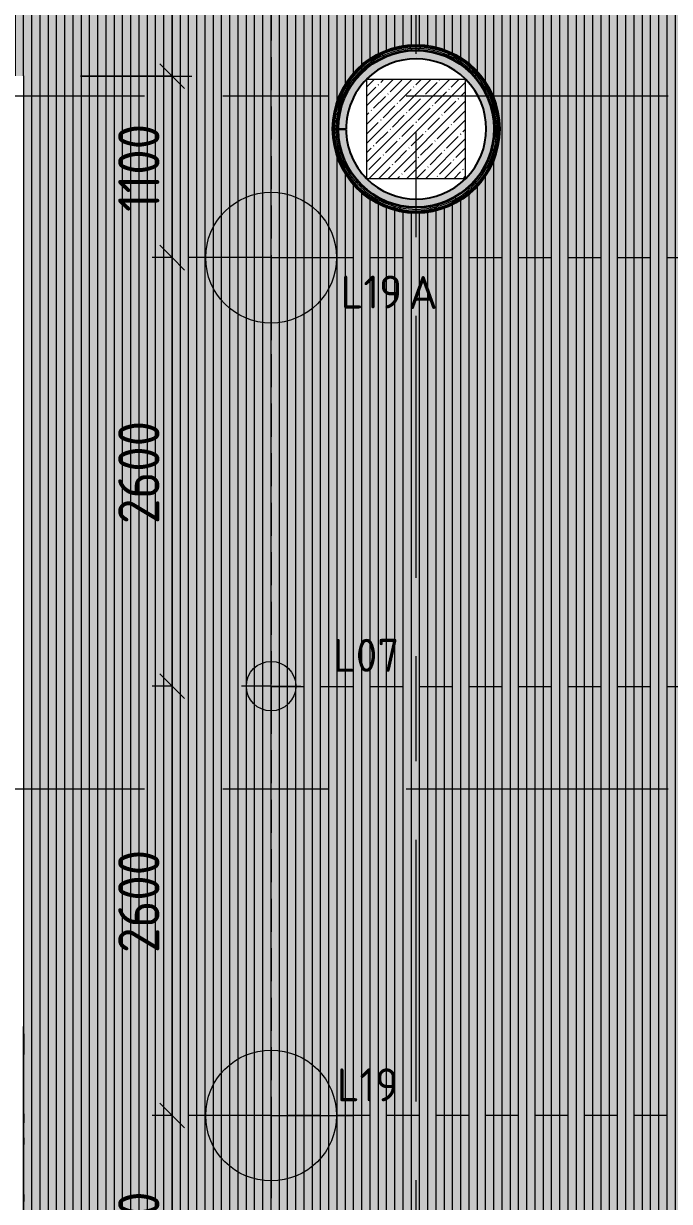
# Model space of a CAD drawing. Header units: millimetres. Extents: x -2911 to 185522, y -8553 to 29000.
# Drawn here: x 30930 to 34845, y 1100 to 8239 of the extents above; entities that cross this region are included whole.
import ezdxf

# ---------------------------------------------------------------- set-up
doc = ezdxf.new("R2010")
doc.units = ezdxf.units.MM
doc.linetypes.add('ADSK_Штрих_ш2 п1', pattern=[300, 200, -100])
doc.linetypes.add('Осевая', pattern=[3175, 635, -476.25, 1587.5, -476.25])
for name, color, linetype, lineweight in [('A-ANNO-DIMS', 7, 'Continuous', 9), ('A-ANNO-DIMS-100', 7, 'Continuous', 9), ('A-CLNG-PATT', 7, 'Continuous', 9), ('A-DETL-1', 7, 'ADSK_Штрих_ш2 п1', 9), ('A-WALL', 7, 'Continuous', 9), ('E-LITE-EQPM-IDEN', 7, 'Continuous', 9), ('I-WALL', 7, 'Continuous', 9), ('S-COLS', 7, 'Continuous', 9), ('Оси-2', 7, 'Осевая', 9)]:
    doc.layers.add(name, color=color, linetype=linetype, lineweight=lineweight)
for name, color, linetype, lineweight, true_color in [('A-ANNO-NOTE', 1, 'Continuous', 9, 0xff0000), ('A-CLNG-1', 7, 'Continuous', 9, 0xc0c0c0), ('A-WALL-1', 7, 'Continuous', 25, 0x3c3c3c), ('A-WALL-3', 7, 'Continuous', 35, 0x3c3c3c), ('A-WALL-FNSH-2', 7, 'Continuous', 13, 0x3c3c3c), ('G-ANNO-TEXT-1', 1, 'Continuous', 9, 0xff0000)]:
    doc.layers.add(name, color=color, linetype=linetype, lineweight=lineweight, true_color=true_color)
doc.layers.add('A-CLNG-PATT-1', color=7, linetype='Continuous', lineweight=9, transparency=1)
doc.styles.add('GOST Common', font='GOST_Common.ttf', dxfattribs={"height": 200})
doc.styles.add('ISOCPEUR', font='isocpeur.ttf', dxfattribs={"width": 0.9, "height": 250})
doc.styles.add('ISOCPEUR_1', font='isocpeur.ttf', dxfattribs={"height": 200})
doc.dimstyles.new('ISO-2_5_0_9К_БОЛЬШОЙ', dxfattribs={"dimscale": 304.8, "dimtxt": 248.995294, "dimasz": 0.492126, "dimexe": 0.393701, "dimexo": 0.984252, "dimgap": 0, "dimtad": 1, "dimdec": 0, "dimrnd": 10, "dimzin": 0, "dimdsep": 46, "dimtxsty": 'ISOCPEUR', "dimblk1": 'OBLIQUE', "dimblk2": 'OBLIQUE', "dimsah": 1, "dimcen": 0.09, "dimdle": 0.393701, "dimazin": 0, "dimtfac": 1, "dimtdec": 4, "dimtix": 1, "dimtmove": 0, "dimatfit": 3, "dimfxl": 1, "dimtvp": 1, "dimtolj": 1, "dimtzin": 0, "dimarcsym": 2})
pattern_1 = [(45, (0, 0), (-106.066, 106.066), []), (135, (0, 0), (-106.066, -106.066), [])]

# ---------------------------------------------------------------- blocks, each defined once
blk = doc.blocks.new('BSC_Колонна _Прямоугольная - 600х600-V8-План расстановки осветительного оборудования 2 этажа в осях 1-12')
at = {"layer": 'S-COLS'}
h = blk.add_hatch(dxfattribs=at)
h.set_pattern_fill('FP_15', color=256, style=0, pattern_type=2)
h.set_pattern_definition([(45, (-33310, -7600), (-57.02463, 57.02463), []), (45, (-33252.975, -7600), (-57.02463, 57.02463), [100.806, -20.161, 3.353, -16.808])])
h.paths.add_polyline_path([(-300, -300), (300, -300), (300, 300), (-300, 300), (-300, -88.7)])
for p, q in [((300, 300), (-300, 300)), ((-300, 300), (-300, -300)), ((300, -300), (300, 300)), ((-300, -300), (300, -300))]:
    blk.add_line(p, q, dxfattribs=at)
blk = doc.blocks.new('DIMBLOCK50-План расстановки осветительного оборудования 2 этажа в осях 1-12')
at = {"layer": 'A-ANNO-DIMS-100', "lineweight": 20}
for p, q in [((31830.6, 9421), (31755.6, 9496)), ((31830.6, 9421), (31905.6, 9346)), ((31830.6, 7920), (31755.6, 7995)), ((31830.6, 7920), (31905.6, 7845))]:
    blk.add_line(p, q, dxfattribs=at)
at = {"layer": 'A-ANNO-DIMS-100'}
for p, q in [((32130, 9421), (31710.6, 9421)), ((31830.6, 9421), (31830.6, 7920)), ((31830.6, 9421), (32130, 9421)), ((31276, 7920), (31950.6, 7920)), ((31830.6, 7920), (31276, 7920))]:
    blk.add_line(p, q, dxfattribs=at)
at = {"layer": 'A-ANNO-DIMS-100', "color": 0, "insert": (31504, 8376), "char_height": 250, "width": 706.764, "attachment_point": 1, "rotation": 90, "line_spacing_factor": 1.149209, "style": 'ISOCPEUR'}
blk.add_mtext('1500', dxfattribs=at)
blk = doc.blocks.new('_Oblique')
at = {"color": 0, "linetype": 'ByBlock', "lineweight": -2}
blk.add_line((-0.5, -0.5), (0.5, 0.5), dxfattribs=at)
blk = doc.blocks.new('DIMBLOCK51-План расстановки осветительного оборудования 2 этажа в осях 1-12')
at = {"layer": 'A-ANNO-DIMS-100', "lineweight": 20}
for p, q in [((31830.6, 7920), (31755.6, 7995)), ((31830.6, 7920), (31905.6, 7845)), ((31830.6, 6820), (31755.6, 6895)), ((31830.6, 6820), (31905.6, 6745))]:
    blk.add_line(p, q, dxfattribs=at)
at = {"layer": 'A-ANNO-DIMS-100'}
for p, q in [((31276, 7920), (31950.6, 7920)), ((31830.6, 7920), (31276, 7920)), ((31830.6, 7920), (31830.6, 6820)), ((31833.5, 6820), (31710.6, 6820)), ((31830.6, 6820), (31833.5, 6820))]:
    blk.add_line(p, q, dxfattribs=at)
at = {"layer": 'A-ANNO-DIMS-100', "color": 0, "insert": (31504, 7097.1), "char_height": 250, "width": 655.049, "attachment_point": 1, "rotation": 90, "line_spacing_factor": 1.149209, "style": 'ISOCPEUR'}
blk.add_mtext('1100', dxfattribs=at)
blk = doc.blocks.new('DIMBLOCK52-План расстановки осветительного оборудования 2 этажа в осях 1-12')
at = {"layer": 'A-ANNO-DIMS-100', "lineweight": 20}
for p, q in [((31830.6, 6820), (31755.6, 6895)), ((31830.6, 6820), (31905.6, 6745)), ((31830.6, 4223), (31755.6, 4298)), ((31830.6, 4223), (31905.6, 4148))]:
    blk.add_line(p, q, dxfattribs=at)
at = {"layer": 'A-ANNO-DIMS-100'}
for p, q in [((31833.5, 6820), (31710.6, 6820)), ((31830.6, 6820), (31830.6, 4223)), ((31830.6, 6820), (31833.5, 6820)), ((31833.5, 4223), (31710.6, 4223)), ((31830.6, 4223), (31833.5, 4223))]:
    blk.add_line(p, q, dxfattribs=at)
at = {"layer": 'A-ANNO-DIMS-100', "color": 0, "insert": (31504, 5205.5), "char_height": 250, "width": 758.478, "attachment_point": 1, "rotation": 90, "line_spacing_factor": 1.149209, "style": 'ISOCPEUR'}
blk.add_mtext('2600', dxfattribs=at)
blk = doc.blocks.new('DIMBLOCK53-План расстановки осветительного оборудования 2 этажа в осях 1-12')
at = {"layer": 'A-ANNO-DIMS-100', "lineweight": 20}
for p, q in [((31830.6, 4223), (31755.6, 4298)), ((31830.6, 4223), (31905.6, 4148)), ((31830.6, 1621), (31755.6, 1696)), ((31830.6, 1621), (31905.6, 1546))]:
    blk.add_line(p, q, dxfattribs=at)
at = {"layer": 'A-ANNO-DIMS-100'}
for p, q in [((31833.5, 4223), (31710.6, 4223)), ((31830.6, 4223), (31830.6, 1621)), ((31830.6, 4223), (31833.5, 4223)), ((31833.5, 1621), (31710.6, 1621)), ((31830.6, 1621), (31833.5, 1621))]:
    blk.add_line(p, q, dxfattribs=at)
at = {"layer": 'A-ANNO-DIMS-100', "color": 0, "insert": (31504, 2606), "char_height": 250, "width": 758.478, "attachment_point": 1, "rotation": 90, "line_spacing_factor": 1.149209, "style": 'ISOCPEUR'}
blk.add_mtext('2600', dxfattribs=at)
blk = doc.blocks.new('DIMBLOCK54-План расстановки осветительного оборудования 2 этажа в осях 1-12')
at = {"layer": 'A-ANNO-DIMS-100', "lineweight": 20}
for p, q in [((31830.6, 1621), (31755.6, 1696)), ((31830.6, 1621), (31905.6, 1546)), ((31830.6, 120), (31755.6, 195)), ((31830.6, 120), (31905.6, 45))]:
    blk.add_line(p, q, dxfattribs=at)
at = {"layer": 'A-ANNO-DIMS-100'}
for p, q in [((31833.5, 1621), (31710.6, 1621)), ((31830.6, 1621), (31830.6, 0)), ((31830.6, 1621), (31833.5, 1621)), ((31636.6, 120), (31950.6, 120)), ((31830.6, 120), (31636.6, 120))]:
    blk.add_line(p, q, dxfattribs=at)
at = {"layer": 'A-ANNO-DIMS-100', "color": 0, "insert": (31504, 576), "char_height": 250, "width": 706.764, "attachment_point": 1, "rotation": 90, "line_spacing_factor": 1.149209, "style": 'ISOCPEUR'}
blk.add_mtext('1500', dxfattribs=at)

msp = doc.modelspace()

# ---------------------------------------------------------------- hatches: boundary and pattern name
at = {"layer": 'A-CLNG-PATT'}
h = msp.add_hatch(dxfattribs=at)
h.set_pattern_fill('FP_58', color=256, style=0, pattern_type=2)
h.set_pattern_definition([(90, (29280.914, 12844.014), (-50, 3e-15), [])])
h.paths.add_polyline_path([(32616.9604, 141), (32989, 141), (32989, 521), (33631, 521), (33631, 141), (35468.9999, 141), (35468.9999, 521), (35911, 521), (35911, 141), (37969, 141), (37969, 421), (38249, 421), (38249, 5249), (37189, 5249), (37189, 7921), (38282.6518, 7921), (38282.6518, 10679), (37969, 10679), (37969, 11221), (38249, 11221), (38249, 11476.6868), (37982.6518, 11609.8609), (38249, 11743.0349), (38249, 14980), (34231, 14980), (34231, 13759), (20231, 13759), (20231, 10880), (20250, 10880), (20250, 10830), (20231, 10830), (20231, 10325.4487), (20250, 10325.4487), (20250, 10275.4487), (20231, 10275.4487), (20231, 8530.4487), (20250, 8530.4487), (20250, 8480.4487), (20231, 8480.4487), (20231, 7970), (20250, 7970), (20250, 7921), (30931, 7921), (30931, 141), (31398.5058, 141)])
h.paths.add_polyline_path([(33310, 7089.7359), (33226.1877, 7096.9759), (33150.0237, 7115.6611), (33073.8809, 7148.087), (33009.127, 7187.9967), (32945.2477, 7243.8033), (32894.6919, 7304.1471), (32854.6505, 7370.0371), (32823.2771, 7448.288), (32805.7178, 7523.9932), (32799.8721, 7601.7302), (32807.0058, 7683.9369), (32825.6611, 7759.9763), (32856.2424, 7833.109), (32897.9967, 7900.8729), (32949.8959, 7961.4151), (33015.5872, 8016.1906), (33082.3363, 8056.3019), (33157.5776, 8086.5523), (33233.6186, 8104.2527), (33311.6493, 8110.1343), (33393.9369, 8102.9942), (33469.9763, 8084.3389), (33546.938, 8051.4112), (33613.0668, 8010.1295), (33673.8306, 7957.2759), (33726.4522, 7893.9858), (33766.4545, 7827.2951), (33795.9293, 7755.0173), (33814.0506, 7678.9492), (33819.764, 7593.6469), (33812.9942, 7516.0631), (33794.3389, 7440.0237), (33763.7576, 7366.891), (33722.0033, 7299.1271), (33665.4435, 7234.6044), (33606.1431, 7184.8698), (33539.5706, 7144.488), (33467.3606, 7114.6333), (33388.5945, 7095.9215), (33310.4989, 7089.7752)])
h.paths.add_polyline_path([(33310, 7090.7359), (33391.2865, 7097.3948), (33467.6802, 7115.7891), (33546.5422, 7149.5155), (33612.5865, 7190.7713), (33671.7382, 7241.8093), (33723.3428, 7302.848), (33766.4109, 7375.2046), (33795.5651, 7447.7364), (33813.2833, 7524.0073), (33819.0953, 7602.1442), (33812.8592, 7680.2285), (33794.2109, 7757.6803), (33763.4794, 7831.655), (33721.1108, 7900.3829), (33664.5016, 7964.889), (33609.2773, 8012.0394), (33535.1234, 8056.275), (33463.2844, 8085.3201), (33387.0522, 8103.1999), (33308.9279, 8109.1797), (33226.1877, 8101.9989), (33152.3197, 8084.2109), (33078.3449, 8053.4794), (33010.0743, 8011.5013), (32949.1888, 7959.2762), (32894.4471, 7893.5456), (32854.1989, 7826.2677), (32824.71, 7753.4098), (32806.8834, 7678.1113), (32800.7359, 7600), (32807.6487, 7517.6558), (32826.078, 7441.6221), (32856.5206, 7368.345), (32898.4987, 7300.0743), (32950.7238, 7239.1888), (33013.3968, 7186.3209), (33082.8639, 7144.5586), (33158.7579, 7114.1896), (33235.0671, 7096.6333), (33309.5497, 7090.7714)])
h.paths.add_polyline_path([(33310, 7100), (33226.1877, 7107.4991), (33152.3197, 7125.7855), (33077.1115, 7158.1081), (33010.6621, 7200.1422), (32953.6695, 7249.6982), (32902.0441, 7311.733), (32863.2836, 7375.9336), (32834.4717, 7445.4915), (32816.139, 7521.9957), (32810, 7600), (32816.5037, 7679.6665), (32835.6575, 7757.3713), (32867.074, 7831.2011), (32910.1422, 7899.3379), (32956.4466, 7953.5534), (33016.1074, 8004.5085), (33083.0047, 8045.5033), (33155.4915, 8075.5283), (33231.7827, 8093.8442), (33310.0146, 8099.9989), (33389.8229, 8093.4587), (33467.6802, 8074.2145), (33541.655, 8042.6477), (33609.3379, 7999.8578), (33664.5016, 7952.4432), (33714.5085, 7893.8926), (33757.7724, 7821.5169), (33785.5282, 7754.5085), (33803.8441, 7678.2172), (33809.9954, 7599.9416), (33803.4962, 7520.3336), (33783.8679, 7441.483), (33752.9259, 7368.799), (33709.8578, 7300.6621), (33663.5534, 7246.4466), (33603.8926, 7195.4915), (33530.8014, 7151.9312), (33458.2181, 7122.9616), (33388.2172, 7106.1558), (33310.1314, 7100.0103)])
at = {"layer": 'A-CLNG-PATT-1'}
h = msp.add_hatch(color=256, dxfattribs=at)
h.paths.add_polyline_path([(32989, 141), (32989, 521), (33631, 521), (33631, 141), (35468.9999, 141), (35468.9999, 521), (35911, 521), (35911, 141), (37969, 141), (37969, 421), (38249, 421), (38249, 5249), (37189, 5249), (37189, 7921), (38282.6518, 7921), (38282.6518, 10679), (37969, 10679), (37969, 11221), (38249, 11221), (38249, 11476.6868), (37982.6518, 11609.8609), (38249, 11743.0349), (38249, 14980), (34231, 14980), (34231, 13759), (20231, 13759), (20231, 10880), (20250, 10880), (20250, 10830), (20231, 10830), (20231, 10325.4487), (20250, 10325.4487), (20250, 10275.4487), (20231, 10275.4487), (20231, 8530.4487), (20250, 8530.4487), (20250, 8480.4487), (20231, 8480.4487), (20231, 7970), (20250, 7970), (20250, 7921), (30931, 7921), (30931, 141), (32616.9604, 141)])
h.paths.add_polyline_path([(33310, 7089.7359), (33226.1877, 7096.9759), (33150.0237, 7115.6611), (33073.8809, 7148.087), (33009.127, 7187.9967), (32945.2477, 7243.8033), (32893.4906, 7306.1074), (32853.4212, 7373.0048), (32823.2771, 7448.288), (32805.7178, 7523.9932), (32799.8721, 7601.7302), (32807.0058, 7683.9369), (32825.6611, 7759.9763), (32856.2424, 7833.109), (32897.9967, 7900.8729), (32949.8959, 7961.4151), (33016.1074, 8016.5094), (33083.0047, 8056.5788), (33157.5776, 8086.5523), (33233.6186, 8104.2527), (33311.6493, 8110.1343), (33393.9369, 8102.9942), (33469.9763, 8084.3389), (33546.938, 8051.4112), (33613.0668, 8010.1295), (33673.8306, 7957.2759), (33726.5094, 7893.8926), (33766.5787, 7826.9953), (33796.0514, 7754.5085), (33814.1082, 7678.2172), (33819.764, 7593.6469), (33812.9942, 7516.0631), (33794.3389, 7440.0237), (33763.7576, 7366.891), (33722.0033, 7299.1271), (33665.4435, 7234.6044), (33603.8926, 7183.4906), (33536.9952, 7143.4212), (33464.5085, 7113.9486), (33388.2172, 7095.8918), (33310.4989, 7089.7752)])
h.paths.add_polyline_path([(33310, 7090.7359), (33391.2865, 7097.3948), (33467.6802, 7115.7891), (33546.5422, 7149.5155), (33612.5865, 7190.7713), (33671.7382, 7241.8093), (33725.3401, 7306.1074), (33766.4109, 7375.2046), (33795.5651, 7447.7364), (33813.2833, 7524.0073), (33819.0953, 7602.1442), (33812.9566, 7679.8229), (33794.2109, 7757.6803), (33763.4794, 7831.655), (33721.1108, 7900.3829), (33664.5016, 7964.889), (33603.8926, 8015.3402), (33535.1234, 8056.275), (33463.2844, 8085.3201), (33387.0522, 8103.1999), (33308.9279, 8109.1797), (33226.1877, 8101.9989), (33152.3197, 8084.2109), (33078.3449, 8053.4794), (33010.0743, 8011.5013), (32949.1888, 7959.2762), (32894.4471, 7893.5456), (32854.1989, 7826.2677), (32823.944, 7750.2191), (32806.8834, 7678.1113), (32801.065, 7595.8188), (32807.0434, 7520.1771), (32826.078, 7441.6221), (32856.5206, 7368.345), (32898.4987, 7300.0743), (32950.7238, 7239.1888), (33016.1074, 7184.6598), (33083.0047, 7144.5003), (33158.7579, 7114.1896), (33235.0671, 7096.6333), (33309.5497, 7090.7714)])
h.paths.add_polyline_path([(33310, 7100), (33226.1877, 7107.4991), (33152.3197, 7125.7855), (33077.1115, 7158.1081), (33010.6621, 7200.1422), (32953.6695, 7249.6982), (32902.0441, 7311.733), (32863.2836, 7375.9336), (32834.4717, 7445.4915), (32816.139, 7521.9957), (32810, 7600), (32816.5037, 7679.6665), (32835.6575, 7757.3713), (32867.074, 7831.2011), (32910.1422, 7899.3379), (32956.4466, 7953.5534), (33016.1074, 8004.5085), (33083.0047, 8045.5033), (33155.4915, 8075.5283), (33231.7827, 8093.8442), (33310.0146, 8099.9989), (33389.8229, 8093.4587), (33467.6802, 8074.2145), (33541.655, 8042.6477), (33609.3379, 7999.8578), (33664.5016, 7952.4432), (33714.5085, 7893.8926), (33757.7724, 7821.5169), (33785.5282, 7754.5085), (33803.8441, 7678.2172), (33809.9954, 7599.9416), (33803.4962, 7520.3336), (33783.8679, 7441.483), (33752.9259, 7368.799), (33709.8578, 7300.6621), (33663.5534, 7246.4466), (33603.8926, 7195.4915), (33530.8014, 7151.9312), (33458.2181, 7122.9616), (33388.2172, 7106.1558), (33310.1314, 7100.0103)])
at = {"layer": 'I-WALL'}
for points in [[(32799.7359, 7600), (32800.7359, 7600), (32807.0058, 7679.6665), (32825.6611, 7757.3713), (32856.2424, 7831.2011), (32897.9967, 7899.3379), (32949.8959, 7960.1041), (33010.6621, 8012.0033), (33078.7989, 8053.7576), (33152.6287, 8084.3389), (33230.3335, 8102.9942), (33310, 8109.2641), (33389.6664, 8102.9942), (33467.3712, 8084.3389), (33541.201, 8053.7576), (33609.3379, 8012.0033), (33670.1041, 7960.1041), (33722.0033, 7899.3379), (33763.7576, 7831.2011), (33794.3389, 7757.3713), (33812.9942, 7679.6665), (33813.9819, 7679.8229), (33795.2899, 7757.6803), (33764.6486, 7831.655), (33722.8123, 7899.9257), (33670.8112, 7960.8112), (33609.9257, 8012.8123), (33541.655, 8054.6486), (33467.6802, 8085.29), (33389.8229, 8103.9819), (33310, 8110.2641), (33226.1877, 8103.0241), (33152.3197, 8085.29), (33078.3449, 8054.6486), (33010.0743, 8012.8123), (32949.1888, 7960.8112), (32897.1877, 7899.9257), (32855.3514, 7831.655), (32824.71, 7757.6803), (32806.0181, 7679.8229), (32803.0505, 7642.1161)], [(33332.1528, 7125.5169), (33407.8762, 7135.1933), (33481.0715, 7156.8753), (33549.8482, 7190.0027), (33612.4299, 7233.7199), (33667.2001, 7286.8977), (33712.7442, 7348.1626), (33747.8859, 7415.9323), (33771.7174, 7488.4562), (33783.6232, 7563.8612), (33782.9764, 7642.1161), (33770.7437, 7715.4997), (33746.2911, 7787.8166), (33710.5695, 7855.2823), (33664.5016, 7916.1544), (33609.2773, 7968.8605), (33546.3229, 8012.0394), (33477.2646, 8044.5757), (33403.8861, 8065.629), (33328.0825, 8074.6557), (33251.8119, 8071.4225), (33177.0442, 8056.0129), (33105.7106, 8028.825), (33039.6536, 7990.561), (32980.5794, 7942.2091), (32930.0138, 7885.0184), (32889.2628, 7820.466), (32859.3791, 7750.2191), (32841.1344, 7676.0923), (32835, 7600), (32885, 7600), (32891.0966, 7671.7283), (32909.2115, 7741.3986), (32938.8249, 7807.0123), (32979.0874, 7866.6868), (33028.8436, 7918.7101), (33086.6663, 7961.5896), (33150.8963, 7994.0952), (33226.1877, 8016.1392), (33291.0766, 8024.5785), (33363.0052, 8021.6817), (33433.4131, 8006.6869), (33500.2802, 7980.0243), (33561.6882, 7942.4588), (33615.8753, 7895.0682), (33661.2869, 7839.2122), (33697.8973, 7772.9221), (33720.8613, 7708.7106), (33733.3148, 7637.8091), (33733.6235, 7565.8229), (33721.7785, 7494.8173), (33698.1197, 7426.8293), (33663.3257, 7363.8095), (33618.3948, 7307.566), (33564.6161, 7259.7125), (33503.5326, 7221.6217), (33436.8966, 7194.3866), (33366.6199, 7178.7884), (33294.7188, 7175.2748), (33223.2562, 7183.9465), (33154.2822, 7204.5547), (33089.7757, 7236.5082), (33031.5875, 7278.8903), (32981.3868, 7330.4849), (32940.6141, 7389.8119), (32910.4389, 7455.1691), (32891.7272, 7524.6816), (32885.0156, 7596.3549), (32835.0174, 7595.9261), (32841.8042, 7519.8892), (32860.684, 7445.9216), (32891.1692, 7375.9336), (32932.4723, 7311.733), (32983.5266, 7254.9781), (33043.0133, 7207.1347), (33109.3961, 7169.4387), (33180.9602, 7142.8636), (33255.8573, 7128.0958)], [(33310, 7089.7359), (33389.8229, 7096.0181), (33467.6802, 7114.71), (33541.655, 7145.3514), (33609.9257, 7187.1877), (33670.8112, 7239.1888), (33722.8123, 7300.0743), (33764.6486, 7368.345), (33795.2899, 7442.3197), (33813.9819, 7520.1771), (33812.9942, 7520.3336), (33794.3389, 7442.6288), (33763.7576, 7368.799), (33722.0033, 7300.6621), (33670.1041, 7239.8959), (33609.3379, 7187.9967), (33541.201, 7146.2424), (33467.3712, 7115.6611), (33389.6664, 7097.0058), (33310, 7090.7359), (33226.1877, 7098.0011), (33152.6287, 7115.6611), (33073.8809, 7149.2562), (33010.6621, 7187.9967), (32949.8959, 7239.8959), (32897.9967, 7300.6621), (32856.2424, 7368.799), (32825.6611, 7442.6288), (32807.0058, 7520.3336), (32808.1469, 7511.3101), (32824.71, 7442.3197), (32855.3514, 7368.345), (32897.1877, 7300.0743), (32949.1888, 7239.1888), (33010.0743, 7187.1877), (33078.3449, 7145.3514), (33152.3197, 7114.71), (33230.1771, 7096.0181)]]:
    msp.add_hatch(color=256, dxfattribs=at).paths.add_polyline_path(points)
h = msp.add_hatch(dxfattribs=at)
h.set_pattern_fill('FP_49', color=256, style=0, pattern_type=2)
h.set_pattern_definition(pattern_1)
h.paths.add_polyline_path([(33313.2163, 7100.0103), (33391.2865, 7106.6518), (33467.3606, 7125.4079), (33539.5706, 7155.8184), (33606.1431, 7197.1362), (33666.5854, 7249.6982), (33716.0155, 7308.1929), (33756.6173, 7375.2046), (33786.2518, 7447.7364), (33804.1913, 7524.0073), (33809.9954, 7602.1442), (33803.5214, 7680.2285), (33784.9284, 7756.3427), (33754.6728, 7828.6177), (33713.4978, 7895.2787), (33662.4144, 7954.6887), (33602.677, 8005.3889), (33530.8014, 8048.1696), (33463.2844, 8075.9242), (33387.0522, 8094.0273), (33308.9279, 8099.9989), (33226.1877, 8092.5689), (33154.676, 8075.2625), (33082.3363, 8045.1621), (33015.5872, 8004.1301), (32956.0677, 7953.1741), (32905.2396, 7893.5456), (32864.3508, 7826.7086), (32834.4055, 7754.3046), (32816.139, 7678.1113), (32810, 7600), (32822.5, 7600), (32828.7958, 7678.0947), (32847.5206, 7754.1723), (32878.1908, 7826.2677), (32921.5741, 7894.2832), (32971.9105, 7951.2146), (33032.5393, 8000.8389), (33100.3346, 8040.1098), (33173.5454, 8068.0132), (33250.2806, 8083.8283), (33328.5583, 8087.1466), (33406.3567, 8077.8824), (33481.6663, 8056.275), (33552.542, 8022.8825), (33617.153, 7978.5674), (33673.8306, 7924.4743), (33721.1108, 7862.0003), (33757.7724, 7792.7591), (33782.8686, 7718.5392), (33795.751, 7641.2575), (33796.087, 7562.9102), (33783.8679, 7485.5209), (33759.4092, 7411.0884), (33723.3428, 7341.5353), (33676.6001, 7278.6582), (33620.3886, 7224.0809), (33556.16, 7179.2133), (33485.5734, 7145.2141), (33410.4519, 7122.9616), (33332.7358, 7113.0305), (33254.4325, 7115.6773), (33177.5644, 7130.8337), (33104.117, 7158.1081), (33035.9874, 7196.7962), (32971.5172, 7249.6982), (32921.5741, 7305.6444), (32880.1473, 7370.0371), (32848.8599, 7441.8669), (32829.4833, 7517.781), (32822.5179, 7595.8188), (32810.0184, 7595.7116), (32818.4061, 7511.3101), (32835.7464, 7441.6221), (32866.3116, 7369.4775), (32907.7721, 7302.9937), (32959.1098, 7243.8033), (33019.0641, 7193.3597), (33086.1627, 7152.9017), (33158.7579, 7123.4228), (33235.0671, 7105.6468)])
h = msp.add_hatch(dxfattribs=at)
h.set_pattern_fill('FP_49', color=256, style=0, pattern_type=2)
h.set_pattern_definition(pattern_1)
h.paths.add_polyline_path([(33332.7358, 7113.0305), (33410.4519, 7122.9616), (33485.5734, 7145.2141), (33556.16, 7179.2133), (33620.3886, 7224.0809), (33676.6001, 7278.6582), (33723.3428, 7341.5353), (33759.4092, 7411.0884), (33783.8679, 7485.5209), (33796.087, 7562.9102), (33795.6079, 7642.1161), (33782.8686, 7718.5392), (33757.7724, 7792.7591), (33721.1108, 7862.0003), (33673.8306, 7924.4743), (33617.153, 7978.5674), (33552.542, 8022.8825), (33481.6663, 8056.275), (33406.3567, 8077.8824), (33328.5583, 8087.1466), (33250.2806, 8083.8283), (33173.5454, 8068.0132), (33100.3346, 8040.1098), (33032.5393, 8000.8389), (32971.9105, 7951.2146), (32920.0142, 7892.5189), (32878.1908, 7826.2677), (32847.5206, 7754.1723), (32828.7958, 7678.0947), (32822.5, 7600), (32835, 7600), (32841.1344, 7676.0923), (32859.3791, 7750.2191), (32889.2628, 7820.466), (32930.0138, 7885.0184), (32980.5794, 7942.2091), (33039.6536, 7990.561), (33105.7106, 8028.825), (33177.0442, 8056.0129), (33251.8119, 8071.4225), (33328.0825, 8074.6557), (33403.8861, 8065.629), (33477.2646, 8044.5757), (33546.3229, 8012.0394), (33609.2773, 7968.8605), (33664.5016, 7916.1544), (33710.5695, 7855.2823), (33746.2911, 7787.8166), (33770.7437, 7715.4997), (33783.2959, 7640.1996), (33783.6232, 7563.8612), (33771.7174, 7488.4562), (33747.8859, 7415.9323), (33712.7442, 7348.1626), (33667.2001, 7286.8977), (33612.4299, 7233.7199), (33549.8482, 7190.0027), (33481.0715, 7156.8753), (33407.8762, 7135.1933), (33332.1528, 7125.5169), (33255.8573, 7128.0958), (33180.9602, 7142.8636), (33109.3961, 7169.4387), (33043.0133, 7207.1347), (32983.5266, 7254.9781), (32932.4723, 7311.733), (32891.1692, 7375.9336), (32860.684, 7445.9216), (32841.8042, 7519.8892), (32835.0174, 7595.9261), (32822.5179, 7595.8188), (32831.135, 7511.3101), (32848.8599, 7441.8669), (32880.1473, 7370.0371), (32922.5374, 7304.1471), (32974.9352, 7245.8986), (33035.9874, 7196.7962), (33104.117, 7158.1081), (33177.5644, 7130.8337), (33254.4325, 7115.6773)])

# ---------------------------------------------------------------- linework, layer by layer
at = {"layer": 'A-ANNO-NOTE'}
for p, q in [((32431, 6820), (32431, 7320)), ((32431, 6820), (31931, 6820)), ((32431, 6820), (32431, 6320)), ((32431, 6820), (32931, 6820)), ((32431, 4223), (32431, 4403)), ((32431, 4223), (32251, 4223)), ((32431, 4223), (32431, 4043)), ((32431, 4223), (32611, 4223)), ((32431, 1621), (32431, 2121)), ((32431, 1621), (31931, 1621)), ((32431, 1621), (32431, 1121)), ((32431, 1621), (32931, 1621))]:
    msp.add_line(p, q, dxfattribs=at)
for centre, radius in [((32431, 6820), 396.5338), ((32431, 4223), 150), ((32431, 1621), 396.5338)]:
    msp.add_circle(centre, radius, dxfattribs=at)
at = {"layer": 'A-CLNG-1'}
msp.add_line((30931, 7921), (30931, 2547.3729), dxfattribs=at)
for start, end in [(103.81663137, 108), (103.81663137, 108), (103.81663137, 108), (103.81663137, 108), (94.79491666, 99), (94.79491666, 99), (94.79491666, 99), (94.79491666, 99), (85.77850573, 90), (85.77850573, 90), (85.77850573, 90), (85.77850573, 90), (76.76601498, 81), (76.76601498, 81), (76.76601498, 81), (76.76601498, 81), (67.75650357, 72), (67.75650357, 72), (67.75650357, 72), (67.75650357, 72), (121.88576366, 126), (121.88576366, 126), (121.88576366, 126), (121.88576366, 126), (112.84577135, 117), (112.84577135, 117), (112.84577135, 117), (112.84577135, 117), (58.74930942, 63), (58.74930942, 63), (58.74930942, 63), (58.74930942, 63), (49.7439531, 54), (49.7439531, 54), (49.7439531, 54), (49.7439531, 54), (135.05721088, 144), (135.05721088, 144), (135.05721088, 144), (40.7400789, 45), (40.7400789, 45), (40.7400789, 45), (40.7400789, 45), (144.04668997, 153), (144.04668997, 153), (144.04668997, 153), (31.73741735, 36), (31.73741735, 36), (31.73741735, 36), (31.73741735, 36), (153.03558725, 162), (153.03558725, 162), (153.03558725, 162), (22.73576056, 27), (22.73576056, 27), (22.73576056, 27), (22.73576056, 27), (162.02405867, 171), (162.02405867, 171), (162.02405867, 171), (13.7349456, 18), (13.7349456, 18), (13.7349456, 18), (13.7349456, 18), (171.01218441, 180), (171.01218441, 180), (171.01218441, 180), (4.84605139, 9), (4.84605139, 9), (4.84605139, 9), (4.84605139, 9), (180, 180.49312261), (180, 180.49312261), (180, 180.49312261), (180, 180.49312261), (355.73534839, 0), (355.73534839, 360), (355.73534839, 0), (355.73534839, 360), (184.79906323, 189.24030179), (184.79906323, 189.24030179), (184.79906323, 189.24030179), (184.79906323, 189.24030179), (346.73637705, 351), (346.73637705, 351), (346.73637705, 351), (346.73637705, 351), (193.79441156, 198.23414235), (193.79441156, 198.23414235), (193.79441156, 198.23414235), (193.79441156, 198), (198, 198.23414235), (337.73785918, 342), (337.73785918, 342), (337.73785918, 342), (337.73785918, 342), (202.78983875, 207.22798281), (202.78983875, 207.22798281), (202.78983875, 207.22798281), (202.78983875, 207.22798281), (328.73973689, 333), (328.73973689, 333), (328.73973689, 333), (328.73973689, 333), (211.78535128, 216.22182315), (211.78535128, 216.22182315), (211.78535128, 216.22182315), (211.78535128, 216.22182315), (319.74196173, 324), (319.74196173, 324), (319.74196173, 324), (319.74196173, 324), (220.78095636, 225.21566337), (220.78095636, 225.21566337), (220.78095636, 225.21566337), (220.78095636, 225.21566337), (229.77666204, 234.20950349), (229.77666204, 234.20950349), (229.77666204, 234.20950349), (229.77666204, 234.20950349), (310.74449288, 315), (310.74449288, 315), (310.74449288, 315), (310.74449288, 315), (238.77247733, 243.20334349), (238.77247733, 243.20334349), (238.77247733, 243.20334349), (238.77247733, 243.20334349), (292.75034042, 297.16638115), (292.75034042, 297.16638115), (292.75034042, 297.16638115), (292.75034042, 297.16638115), (301.74729565, 306), (301.74729565, 306), (301.74729565, 306), (301.74729565, 306), (247.76841235, 252.19718338), (247.76841235, 252.19718338), (247.76841235, 252.19718338), (247.76841235, 252.19718338), (256.76447849, 261.19102316), (256.76447849, 261.19102316), (256.76447849, 261.19102316), (256.76447849, 261.19102316), (265.76068866, 270.18486283), (265.76068866, 270.18486283), (265.76068866, 270.18486283), (265.76068866, 270.18486283), (274.7570575, 279.17870238), (274.7570575, 279.17870238), (274.7570575, 279.17870238), (274.7570575, 279.17870238), (283.7536017, 288.17254182), (283.7536017, 288.17254182), (283.7536017, 288.17254182), (283.7536017, 288.17254182)]:
    msp.add_arc((33310, 7600), 500, start, end, dxfattribs=at)
at = {"layer": 'A-DETL-1'}
for p, q in [((32431, 12234.941), (32431, 1621)), ((32431, 6821), (36031, 6821)), ((32431, 4221), (36031, 4221)), ((36031, 1621), (32431, 1621))]:
    msp.add_line(p, q, dxfattribs=at)
at = {"layer": 'A-WALL'}
msp.add_arc((33310, 7600), 487.5, 180.49141667, 180, dxfattribs=at)
at = {"layer": 'A-WALL-1'}
for p, q in [((32835, 7600), (32885, 7600)), ((32885.0156, 7596.3549), (32835.0174, 7595.9261))]:
    msp.add_line(p, q, dxfattribs=at)
for start, end in [(225.09820837, 134.9122605), (135.09756485, 180), (180.49141667, 224.89534917)]:
    msp.add_arc((33310, 7600), 425, start, end, dxfattribs=at)
at = {"layer": 'A-WALL-3'}
for p, q in [((32810, 7600), (32835, 7600)), ((32835.0174, 7595.9261), (32810.0184, 7595.7116))]:
    msp.add_line(p, q, dxfattribs=at)
for radius in [500, 475]:
    msp.add_arc((33310, 7600), radius, 180.49141667, 180, dxfattribs=at)
at = {"layer": 'A-WALL-FNSH-2'}
for radius, start, end in [(510.2641, 0, 180), (509.2641, 0, 180), (510.2641, 180, 360), (509.2641, 180, 0)]:
    msp.add_arc((33310, 7600), radius, start, end, dxfattribs=at)
at = {"layer": 'I-WALL'}
for p, q in [((30931, 7921), (30930, 7921)), ((30931, 7013.2542), (30932, 7013.2542)), ((30932, 144.3833), (30932, 7013.2542)), ((30931, 6959.5759), (30932, 6959.5759)), ((30931, 5479), (30932, 5479)), ((30931, 4348.5306), (30932, 4348.5306)), ((30931, 4268.5306), (30932, 4268.5306)), ((30931, 4250.4124), (30932, 4250.4124)), ((30931, 3903.0901), (30932, 3903.0901)), ((30931, 3798.6576), (30932, 3798.6576)), ((30931, 3524.1217), (30932, 3524.1217)), ((30931, 3414.829), (30932, 3414.829)), ((30932, 3108.2654), (30931, 3108.2654)), ((30931, 3105.1163), (30932, 3105.1163)), ((30931, 3085.0131), (30932, 3085.0131)), ((30931, 2997.4571), (30932, 2997.4571)), ((30932, 2971.1295), (30931, 2971.1295)), ((30931, 2897.8166), (30932, 2897.8166)), ((30931, 2775.7962), (30932, 2775.7962)), ((30931, 2753.6651), (30932, 2753.6651)), ((30931, 2695.5289), (30932, 2695.5289)), ((30931, 2678.2649), (30932, 2678.2649)), ((30931, 2646.8282), (30932, 2646.8282)), ((30932, 2622.1534), (30931, 2622.1534)), ((30931, 2583.8098), (30932, 2583.8098)), ((30932, 2556.0464), (30931, 2556.0464)), ((30931, 2547.3729), (30931, 1844.487)), ((30931, 2547.3729), (30932, 2547.3729)), ((30931, 2402.4552), (30932, 2402.4552)), ((30931, 2350.4905), (30932, 2350.4905)), ((30931, 2337.3729), (30932, 2337.3729)), ((30931, 2335.3569), (30932, 2335.3569)), ((30931, 2275.712), (30932, 2275.712)), ((30931, 2187.8647), (30932, 2187.8647)), ((30932, 2159.5457), (30931, 2159.5457)), ((30931, 140), (30931, 2159.5457)), ((30931, 2158.5352), (30932, 2158.5352)), ((30932, 2116.346), (30931, 2116.346)), ((30931, 1989.8549), (30932, 1989.8549)), ((30931, 1867.7209), (30932, 1867.7209)), ((30931, 1844.487), (30932, 1844.487)), ((30931, 1801.1797), (30932, 1801.1797)), ((30931, 1744.487), (30932, 1744.487)), ((30931, 1726.5524), (30932, 1726.5524)), ((30931, 1658.327), (30932, 1658.327)), ((30932, 1630.3273), (30931, 1630.3273)), ((30931, 1577.2021), (30932, 1577.2021)), ((30932, 1534.3116), (30931, 1534.3116)), ((30932, 1485.5067), (30931, 1485.5067)), ((30931, 1445.5067), (30932, 1445.5067)), ((30931, 1219.7899), (30932, 1219.7899)), ((30932, 1143.1064), (30931, 1143.1064))]:
    msp.add_line(p, q, dxfattribs=at)
at = {"layer": 'I-WALL', "flags": 128}
for points in [[(30931, 1996.5319), (30931, 2002.6923), (30931, 2010.5693), (30931, 2019.8946), (30931, 2030.3508), (30931, 2041.5816), (30931, 2053.2047), (30931, 2064.8243), (30931, 2076.0446), (30931, 2086.4835), (30931, 2095.7857), (30931, 2103.6342), (30931, 2109.7619), (30931, 2113.9601), (30931, 2116.0857), (30931, 2116.0665), (30931, 2113.903), (30931, 2109.669)], [(30931, 2109.669), (30931, 2113.903), (30931, 2116.0665), (30931, 2116.0857), (30931, 2113.9601), (30931, 2109.7619), (30931, 2103.6342), (30931, 2095.7857), (30931, 2086.4835), (30931, 2076.0446), (30931, 2064.8243), (30931, 2053.2047), (30931, 2041.5816), (30931, 2030.3508), (30931, 2019.8946), (30931, 2010.5693), (30931, 2002.6923), (30931, 1996.5319)], [(30931, 2109.669), (30931, 2103.5086), (30931, 2095.6316), (30931, 2086.3062), (30931, 2075.8501), (30931, 2064.6193), (30931, 2052.9962), (30931, 2041.3766), (30931, 2030.1563), (30931, 2019.7173), (30931, 2010.4152), (30931, 2002.5666), (30931, 1996.4389), (30931, 1992.2408), (30931, 1990.1151), (30931, 1990.1344), (30931, 1992.2979), (30931, 1996.5319)], [(30931, 1996.5319), (30931, 1992.2979), (30931, 1990.1344), (30931, 1990.1151), (30931, 1992.2408), (30931, 1996.4389), (30931, 2002.5666), (30931, 2010.4152), (30931, 2019.7173), (30931, 2030.1563), (30931, 2041.3766), (30931, 2052.9962), (30931, 2064.6193), (30931, 2075.8501), (30931, 2086.3062), (30931, 2095.6316), (30931, 2103.5086), (30931, 2109.669)], [(30932, 2109.669), (30932, 2113.903), (30932, 2116.0665), (30932, 2116.0857), (30932, 2113.9601), (30932, 2109.7619), (30932, 2103.6342), (30932, 2095.7857), (30932, 2086.4835), (30932, 2076.0446), (30932, 2064.8243), (30932, 2053.2047), (30932, 2041.5816), (30932, 2030.3508), (30932, 2019.8946), (30932, 2010.5693), (30932, 2002.6923), (30932, 1996.5319)], [(30932, 1996.5319), (30932, 2002.6923), (30932, 2010.5693), (30932, 2019.8946), (30932, 2030.3508), (30932, 2041.5816), (30932, 2053.2047), (30932, 2064.8243), (30932, 2076.0446), (30932, 2086.4835), (30932, 2095.7857), (30932, 2103.6342), (30932, 2109.7619), (30932, 2113.9601), (30932, 2116.0857), (30932, 2116.0665), (30932, 2113.903), (30932, 2109.669)], [(30932, 1996.5319), (30932, 1992.2979), (30932, 1990.1344), (30932, 1990.1151), (30932, 1992.2408), (30932, 1996.4389), (30932, 2002.5666), (30932, 2010.4152), (30932, 2019.7173), (30932, 2030.1563), (30932, 2041.3766), (30932, 2052.9962), (30932, 2064.6193), (30932, 2075.8501), (30932, 2086.3062), (30932, 2095.6316), (30932, 2103.5086), (30932, 2109.669)], [(30932, 2109.669), (30932, 2103.5086), (30932, 2095.6316), (30932, 2086.3062), (30932, 2075.8501), (30932, 2064.6193), (30932, 2052.9962), (30932, 2041.3766), (30932, 2030.1563), (30932, 2019.7173), (30932, 2010.4152), (30932, 2002.5666), (30932, 1996.4389), (30932, 1992.2408), (30932, 1990.1151), (30932, 1990.1344), (30932, 1992.2979), (30932, 1996.5319)], [(30931, 1585.2237), (30931, 1588.4275), (30931, 1592.009), (30931, 1595.8799), (30931, 1599.945), (30931, 1604.1042), (30931, 1608.255), (30931, 1612.2952), (30931, 1616.1254), (30931, 1619.6512), (30931, 1622.7858), (30931, 1625.4521), (30931, 1627.5844), (30931, 1629.1301), (30931, 1630.0513), (30931, 1630.3273)], [(30931, 1630.3273), (30931, 1630.0513), (30931, 1629.1301), (30931, 1627.5844), (30931, 1625.4521), (30931, 1622.7858), (30931, 1619.6512), (30931, 1616.1254), (30931, 1612.2952), (30931, 1608.255), (30931, 1604.1042), (30931, 1599.945), (30931, 1595.8799), (30931, 1592.009), (30931, 1588.4275), (30931, 1585.2237)], [(30931, 1630.3252), (30931, 1629.945), (30931, 1628.9203), (30931, 1627.2761), (30931, 1625.053), (30931, 1622.3057)], [(30931, 1622.3057), (30931, 1625.053), (30931, 1627.2761), (30931, 1628.9203), (30931, 1629.945), (30931, 1630.3252)], [(30931, 1622.3057), (30931, 1619.1019), (30931, 1615.5204), (30931, 1611.6495), (30931, 1607.5844), (30931, 1603.4252), (30931, 1599.2744), (30931, 1595.2342), (30931, 1591.404), (30931, 1587.8782), (30931, 1584.7436), (30931, 1582.0773), (30931, 1579.945), (30931, 1578.3993), (30931, 1577.4781), (30931, 1577.2021)], [(30931, 1577.2021), (30931, 1577.4781), (30931, 1578.3993), (30931, 1579.945), (30931, 1582.0773), (30931, 1584.7436), (30931, 1587.8782), (30931, 1591.404), (30931, 1595.2342), (30931, 1599.2744), (30931, 1603.4252), (30931, 1607.5844), (30931, 1611.6495), (30931, 1615.5204), (30931, 1619.1019), (30931, 1622.3057)], [(30931, 1577.2042), (30931, 1577.5844), (30931, 1578.6091), (30931, 1580.2533), (30931, 1582.4764), (30931, 1585.2237)], [(30931, 1585.2237), (30931, 1582.4764), (30931, 1580.2533), (30931, 1578.6091), (30931, 1577.5844), (30931, 1577.2042)], [(30932, 1630.3273), (30932, 1630.0513), (30932, 1629.1301), (30932, 1627.5844), (30932, 1625.4521), (30932, 1622.7858), (30932, 1619.6512), (30932, 1616.1254), (30932, 1612.2952), (30932, 1608.255), (30932, 1604.1042), (30932, 1599.945), (30932, 1595.8799), (30932, 1592.009), (30932, 1588.4275), (30932, 1585.2237)], [(30932, 1585.2237), (30932, 1588.4275), (30932, 1592.009), (30932, 1595.8799), (30932, 1599.945), (30932, 1604.1042), (30932, 1608.255), (30932, 1612.2952), (30932, 1616.1254), (30932, 1619.6512), (30932, 1622.7858), (30932, 1625.4521), (30932, 1627.5844), (30932, 1629.1301), (30932, 1630.0513), (30932, 1630.3273)], [(30932, 1622.3057), (30932, 1625.053), (30932, 1627.2761), (30932, 1628.9203), (30932, 1629.945), (30932, 1630.3252)], [(30932, 1630.3252), (30932, 1629.945), (30932, 1628.9203), (30932, 1627.2761), (30932, 1625.053), (30932, 1622.3057)], [(30932, 1577.2021), (30932, 1577.4781), (30932, 1578.3993), (30932, 1579.945), (30932, 1582.0773), (30932, 1584.7436), (30932, 1587.8782), (30932, 1591.404), (30932, 1595.2342), (30932, 1599.2744), (30932, 1603.4252), (30932, 1607.5844), (30932, 1611.6495), (30932, 1615.5204), (30932, 1619.1019), (30932, 1622.3057)], [(30932, 1622.3057), (30932, 1619.1019), (30932, 1615.5204), (30932, 1611.6495), (30932, 1607.5844), (30932, 1603.4252), (30932, 1599.2744), (30932, 1595.2342), (30932, 1591.404), (30932, 1587.8782), (30932, 1584.7436), (30932, 1582.0773), (30932, 1579.945), (30932, 1578.3993), (30932, 1577.4781), (30932, 1577.2021)], [(30932, 1585.2237), (30932, 1582.4764), (30932, 1580.2533), (30932, 1578.6091), (30932, 1577.5844), (30932, 1577.2042)], [(30932, 1577.2042), (30932, 1577.5844), (30932, 1578.6091), (30932, 1580.2533), (30932, 1582.4764), (30932, 1585.2237)], [(30931, 1465.5067), (30931, 1468.6354), (30931, 1471.6871), (30931, 1474.5865), (30931, 1477.2624), (30931, 1479.6489), (30931, 1481.6871), (30931, 1483.3269), (30931, 1484.5279), (30931, 1485.2605), (30931, 1485.5067), (30931, 1485.2605), (30931, 1484.5279), (30931, 1483.3269), (30931, 1481.6871), (30931, 1479.6489), (30931, 1477.2624), (30931, 1474.5865), (30931, 1471.6871), (30931, 1468.6354), (30931, 1465.5067)], [(30931, 1465.5067), (30931, 1468.6354), (30931, 1471.6871), (30931, 1474.5865), (30931, 1477.2624), (30931, 1479.6489), (30931, 1481.6871), (30931, 1483.3269), (30931, 1484.5279), (30931, 1485.2605), (30931, 1485.5067), (30931, 1485.2605), (30931, 1484.5279), (30931, 1483.3269), (30931, 1481.6871), (30931, 1479.6489), (30931, 1477.2624), (30931, 1474.5865), (30931, 1471.6871), (30931, 1468.6354), (30931, 1465.5067)], [(30931, 1465.5067), (30931, 1462.378), (30931, 1459.3264), (30931, 1456.4269), (30931, 1453.751), (30931, 1451.3646), (30931, 1449.3264), (30931, 1447.6866), (30931, 1446.4856), (30931, 1445.753), (30931, 1445.5067), (30931, 1445.753), (30931, 1446.4856), (30931, 1447.6866), (30931, 1449.3264), (30931, 1451.3646), (30931, 1453.751), (30931, 1456.4269), (30931, 1459.3264), (30931, 1462.378), (30931, 1465.5067)], [(30931, 1465.5067), (30931, 1462.378), (30931, 1459.3264), (30931, 1456.4269), (30931, 1453.751), (30931, 1451.3646), (30931, 1449.3264), (30931, 1447.6866), (30931, 1446.4856), (30931, 1445.753), (30931, 1445.5067), (30931, 1445.753), (30931, 1446.4856), (30931, 1447.6866), (30931, 1449.3264), (30931, 1451.3646), (30931, 1453.751), (30931, 1456.4269), (30931, 1459.3264), (30931, 1462.378), (30931, 1465.5067)], [(30932, 1465.5067), (30932, 1468.6354), (30932, 1471.6871), (30932, 1474.5865), (30932, 1477.2624), (30932, 1479.6489), (30932, 1481.6871), (30932, 1483.3269), (30932, 1484.5279), (30932, 1485.2605), (30932, 1485.5067), (30932, 1485.2605), (30932, 1484.5279), (30932, 1483.3269), (30932, 1481.6871), (30932, 1479.6489), (30932, 1477.2624), (30932, 1474.5865), (30932, 1471.6871), (30932, 1468.6354), (30932, 1465.5067)], [(30932, 1465.5067), (30932, 1468.6354), (30932, 1471.6871), (30932, 1474.5865), (30932, 1477.2624), (30932, 1479.6489), (30932, 1481.6871), (30932, 1483.3269), (30932, 1484.5279), (30932, 1485.2605), (30932, 1485.5067), (30932, 1485.2605), (30932, 1484.5279), (30932, 1483.3269), (30932, 1481.6871), (30932, 1479.6489), (30932, 1477.2624), (30932, 1474.5865), (30932, 1471.6871), (30932, 1468.6354), (30932, 1465.5067)], [(30932, 1465.5067), (30932, 1462.378), (30932, 1459.3264), (30932, 1456.4269), (30932, 1453.751), (30932, 1451.3646), (30932, 1449.3264), (30932, 1447.6866), (30932, 1446.4856), (30932, 1445.753), (30932, 1445.5067), (30932, 1445.753), (30932, 1446.4856), (30932, 1447.6866), (30932, 1449.3264), (30932, 1451.3646), (30932, 1453.751), (30932, 1456.4269), (30932, 1459.3264), (30932, 1462.378), (30932, 1465.5067)], [(30932, 1465.5067), (30932, 1462.378), (30932, 1459.3264), (30932, 1456.4269), (30932, 1453.751), (30932, 1451.3646), (30932, 1449.3264), (30932, 1447.6866), (30932, 1446.4856), (30932, 1445.753), (30932, 1445.5067), (30932, 1445.753), (30932, 1446.4856), (30932, 1447.6866), (30932, 1449.3264), (30932, 1451.3646), (30932, 1453.751), (30932, 1456.4269), (30932, 1459.3264), (30932, 1462.378), (30932, 1465.5067)], [(30931, 1129.963), (30931, 1132.9585), (30931, 1135.6745), (30931, 1138.0444), (30931, 1140.0096), (30931, 1141.5218), (30931, 1142.5438), (30931, 1143.0504), (30931, 1143.0291), (30931, 1142.4805), (30931, 1141.418), (30931, 1139.8679), (30931, 1137.8683), (30931, 1135.4684), (30931, 1132.7273), (30931, 1129.7126), (30931, 1126.4984), (30931, 1123.1639), (30931, 1119.7912), (30931, 1116.4633), (30931, 1113.2623)], [(30931, 1113.2623), (30931, 1116.4633), (30931, 1119.7912), (30931, 1123.1639), (30931, 1126.4984), (30931, 1129.7126), (30931, 1132.7273), (30931, 1135.4684), (30931, 1137.8683), (30931, 1139.8679), (30931, 1141.418), (30931, 1142.4805), (30931, 1143.0291), (30931, 1143.0504), (30931, 1142.5438), (30931, 1141.5218), (30931, 1140.0096), (30931, 1138.0444), (30931, 1135.6745), (30931, 1132.9585), (30931, 1129.963)], [(30932, 1113.2623), (30932, 1116.4633), (30932, 1119.7912), (30932, 1123.1639), (30932, 1126.4984), (30932, 1129.7126), (30932, 1132.7273), (30932, 1135.4684), (30932, 1137.8683), (30932, 1139.8679), (30932, 1141.418), (30932, 1142.4805), (30932, 1143.0291), (30932, 1143.0504), (30932, 1142.5438), (30932, 1141.5218), (30932, 1140.0096), (30932, 1138.0444), (30932, 1135.6745), (30932, 1132.9585), (30932, 1129.963)], [(30932, 1129.963), (30932, 1132.9585), (30932, 1135.6745), (30932, 1138.0444), (30932, 1140.0096), (30932, 1141.5218), (30932, 1142.5438), (30932, 1143.0504), (30932, 1143.0291), (30932, 1142.4805), (30932, 1141.418), (30932, 1139.8679), (30932, 1137.8683), (30932, 1135.4684), (30932, 1132.7273), (30932, 1129.7126), (30932, 1126.4984), (30932, 1123.1639), (30932, 1119.7912), (30932, 1116.4633), (30932, 1113.2623)], [(30931, 1113.2623), (30931, 1110.2668), (30931, 1107.5508), (30931, 1105.181), (30931, 1103.2158), (30931, 1101.7035), (30931, 1100.6816), (30931, 1100.175), (30931, 1100.1962), (30931, 1100.7448), (30931, 1101.8073), (30931, 1103.3574), (30931, 1105.3571), (30931, 1107.757), (30931, 1110.498), (30931, 1113.5128), (30931, 1116.727), (30931, 1120.0615), (30931, 1123.4342), (30931, 1126.762), (30931, 1129.963)], [(30931, 1129.963), (30931, 1126.762), (30931, 1123.4342), (30931, 1120.0615), (30931, 1116.727), (30931, 1113.5128), (30931, 1110.498), (30931, 1107.757), (30931, 1105.3571), (30931, 1103.3574), (30931, 1101.8073), (30931, 1100.7448), (30931, 1100.1962), (30931, 1100.175), (30931, 1100.6816), (30931, 1101.7035), (30931, 1103.2158), (30931, 1105.181), (30931, 1107.5508), (30931, 1110.2668), (30931, 1113.2623)], [(30932, 1129.963), (30932, 1126.762), (30932, 1123.4342), (30932, 1120.0615), (30932, 1116.727), (30932, 1113.5128), (30932, 1110.498), (30932, 1107.757), (30932, 1105.3571), (30932, 1103.3574), (30932, 1101.8073), (30932, 1100.7448), (30932, 1100.1962), (30932, 1100.175), (30932, 1100.6816), (30932, 1101.7035), (30932, 1103.2158), (30932, 1105.181), (30932, 1107.5508), (30932, 1110.2668), (30932, 1113.2623)], [(30932, 1113.2623), (30932, 1110.2668), (30932, 1107.5508), (30932, 1105.181), (30932, 1103.2158), (30932, 1101.7035), (30932, 1100.6816), (30932, 1100.175), (30932, 1100.1962), (30932, 1100.7448), (30932, 1101.8073), (30932, 1103.3574), (30932, 1105.3571), (30932, 1107.757), (30932, 1110.498), (30932, 1113.5128), (30932, 1116.727), (30932, 1120.0615), (30932, 1123.4342), (30932, 1126.762), (30932, 1129.963)]]:
    msp.add_lwpolyline(points, dxfattribs=at)
at = {"layer": 'Оси-2'}
for p, q in [((33310, 593.7414), (33310, 24898.0711)), ((389, 7800), (36260, 7800)), ((389, 3600), (36260, 3600))]:
    msp.add_line(p, q, dxfattribs=at)

# ---------------------------------------------------------------- block references
at = {"layer": 'S-COLS'}
msp.add_blockref('BSC_Колонна _Прямоугольная - 600х600-V8-План расстановки осветительного оборудования 2 этажа в осях 1-12', (33310, 7600), dxfattribs=at)

# ---------------------------------------------------------------- texts
at = {"layer": 'E-LITE-EQPM-IDEN', "char_height": 200, "attachment_point": 1, "style": 'GOST Common'}
for s, insert, width in [('L19', (32852.5654, 6711.5581), 472.995625), ('L07', (32806.5654, 4509.8583), 529.11375), ('L19', (32829.5654, 1906.8436), 472.995625)]:
    msp.add_mtext(s, dxfattribs=dict(at, insert=insert, width=width))
at = {"layer": 'G-ANNO-TEXT-1', "insert": (33261.8388, 6708.4068), "char_height": 200, "width": 224.4725, "attachment_point": 1, "style": 'ISOCPEUR_1'}
msp.add_mtext('\\fISOCPEUR|b0|i0|c204|p34|;А', dxfattribs=at)

# ---------------------------------------------------------------- dimensions: what is measured, and where the dimension line sits
at = {"layer": 'A-ANNO-DIMS'}
for base, p1, p2, override, picture, middle in [((31830.5811, 7920), (32430, 9421), (30976, 7920), {"dimpost": '<>', "dimfxl": 2089.76481}, 'DIMBLOCK50-План расстановки осветительного оборудования 2 этажа в осях 1-12', (31705.5811, 8670.5)), ((31830.5811, 6820), (30976, 7920), (32133.5, 6820), {"dimpost": '<>', "dimfxl": 1596.811266}, 'DIMBLOCK51-План расстановки осветительного оборудования 2 этажа в осях 1-12', (31705.5811, 7370)), ((31830.5811, 4223), (32133.5, 6820), (32133.5, 4223), {"dimpost": '<>', "dimfxl": 2597}, 'DIMBLOCK52-План расстановки осветительного оборудования 2 этажа в осях 1-12', (31705.5811, 5521.5)), ((31830.5811, 1621), (32133.5, 4223), (32133.5, 1621), {"dimpost": '<>', "dimfxl": 2602}, 'DIMBLOCK53-План расстановки осветительного оборудования 2 этажа в осях 1-12', (31705.5811, 2922)), ((31830.5811, 120), (32133.5, 1621), (31936.6471, 120), {"dimpost": '<>', "dimfxl": 1513.853379}, 'DIMBLOCK54-План расстановки осветительного оборудования 2 этажа в осях 1-12', (31705.5811, 870.5))]:
    dim = msp.add_linear_dim(base=base, p1=p1, p2=p2, angle=90, dimstyle='ISO-2_5_0_9К_БОЛЬШОЙ', override=override, dxfattribs=at)
    dim.commit()
    dim.dimension.update_dxf_attribs({"geometry": picture, "text_midpoint": middle})

doc.saveas('drawing.dxf')
